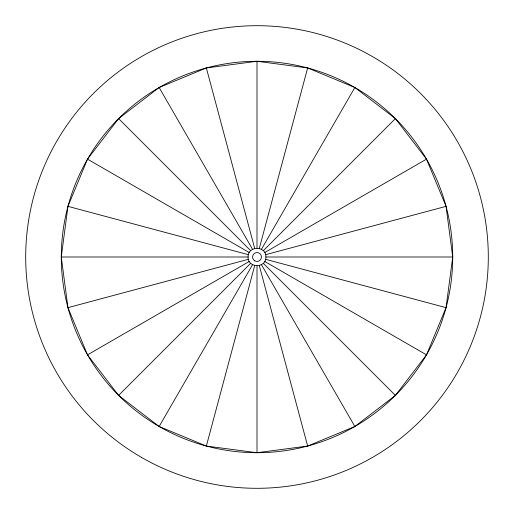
<?xml version="1.0" encoding="UTF-8"?>
<svg xmlns="http://www.w3.org/2000/svg" width="514" height="514" viewBox="0 0 514 514"><rect width="100%" height="100%" fill="white"/><g stroke="black" fill="none" stroke-linecap="round" stroke-linejoin="round"><path stroke-width="0.77" d="M61.282 257L67.951 206.345L87.508 159.141L118.605 118.605L159.141 87.508L206.345 67.951L257 61.282L307.655 67.951L354.859 87.508L395.394 118.605L426.491 159.141L446.049 206.345L452.718 257L446.049 307.655L426.491 354.859L395.394 395.394L354.859 426.491L307.655 446.049L257 452.718L206.345 446.049L159.141 426.491L118.605 395.394L87.508 354.859L67.951 307.655L61.282 257L248.101 257C247.671 245.57 266.329 245.57 265.899 257C266.329 268.43 247.671 268.43 248.101 257M206.345 446.049L254.7 265.59M259.3 248.41L307.655 67.951M159.141 426.491A195.718 195.718 0 0 1 159.141 87.508A195.718 195.718 0 0 1 452.718 257A195.718 195.718 0 0 1 159.141 426.491L252.554 264.704M261.446 249.296L354.859 87.508M118.605 395.394L250.71 263.29M263.29 250.71L395.394 118.605M87.508 354.859L249.296 261.446M264.704 252.554L426.491 159.141M67.951 307.655L248.41 259.3M265.59 254.7L446.049 206.345M265.899 257L452.718 257M67.951 206.345L248.41 254.7M265.59 259.3L446.049 307.655M87.508 159.141L249.296 252.554M264.704 261.446L426.491 354.859M118.605 118.605L250.71 250.71M263.29 263.29L395.394 395.394M159.141 87.508L252.554 249.296M261.446 264.704L354.859 426.491M206.345 67.951L254.7 248.41M259.3 265.59L307.655 446.049M257 61.282L257 248.101M257 265.899L257 452.718M141.35 457.312A231.3 231.3 0 0 0 488.3 257A231.3 231.3 0 0 0 141.35 56.688A231.3 231.3 0 0 0 141.35 457.312M254.777 260.855A4.446 4.446 0 0 0 261.446 257A4.446 4.446 0 0 0 254.777 253.145A4.446 4.446 0 0 0 254.777 260.855"/></g></svg>
